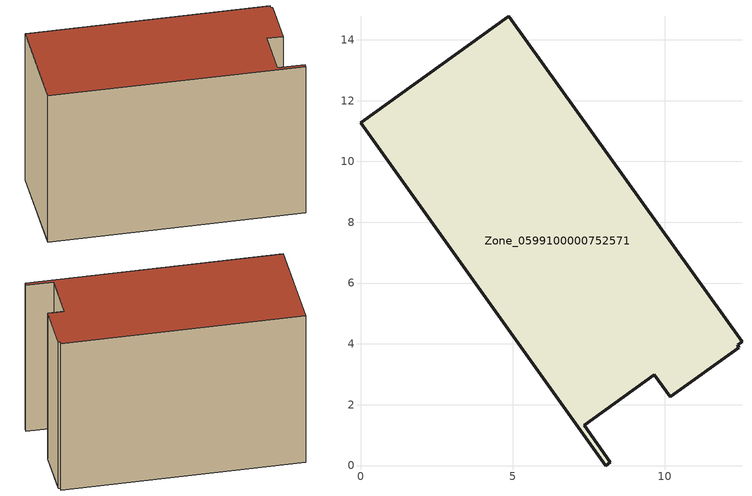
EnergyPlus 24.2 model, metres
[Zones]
Zone_0599100000752571
 floor ground (C_G): 12.4,3.97 12.45,3.88 10.18,2.26 9.67,2.98 7.35,1.33 8.22,0.12 8.06,0 0,11.28 4.88,14.77 12.55,4.07 z0
 wall outside (C_F): 7.35,1.33 9.67,2.98 10.18,2.26 12.45,3.88 12.4,3.97 12.55,4.07 4.88,14.77 0,11.28 8.06,0 8.22,0.12 7.35,1.33 z0:9.24
 roof outside (C_R): 12.55,4.07 4.88,14.77 0,11.28 8.06,0 8.22,0.12 7.35,1.33 9.67,2.98 10.18,2.26 12.45,3.88 12.4,3.97 z9.24
[BUILDING]
Pand.0599100000752571: North Axis=0; Terrain=City; Loads Convergence Tolerance Value=0.04; Temperature Convergence Tolerance Value=0.4; Solar Distribution=FullExterior; Maximum Number of Warmup Days=25; Minimum Number of Warmup Days=1
[Site:Location]
Rotterdam.The.Hague.AP_ZH_NLD Design_Conditions: Latitude=51.96; Longitude=4.45; Time Zone=1; Elevation=-4.5
[SITE:GROUNDTEMPERATURE:BUILDINGSURFACE]
18, 18, 18, 18, 18, 18, 18, 18, 18, 18, 18, 18
[MATERIAL] Thermal Absorptance=0.9; Solar Absorptance=0.7; Visible Absorptance=0.7
Name | Roughness | Thickness | Conductivity | Density | Specific Heat
G.TI.2006-2014 | MediumSmooth | 0.15 | 0.06 | 540 | 1210
F.TI.2006-2014 | Rough | 0.3 | 0.12 | 1920 | 840
R.TI.2006-2014 | MediumRough | 0.2 | 0.08 | 1500 | 1000
[CONSTRUCTION]
C_G: G.TI.2006-2014
C_F: F.TI.2006-2014
C_R: R.TI.2006-2014
[ZONE]
Zone_0599100000752571: Type=1; Multiplier=1; Ceiling Height=Autocalculate; Volume=Autocalculate; Floor Area=autocalculate; Part of Total Floor Area=Yes
[ZONEINFILTRATION:DESIGNFLOWRATE]
Infil_Zone_0599100000752571: Zone or ZoneList or Space or SpaceList=Zone_0599100000752571; Schedule=AlwaysOn; Design Flow Rate Calculation Method=Flow/Area; Flow Rate per Floor Area=0.0015; Constant Term Coefficient=1; Temperature Term Coefficient=0; Velocity Term Coefficient=0; Velocity Squared Term Coefficient=0
[HVACTEMPLATE:ZONE:IDEALLOADSAIRSYSTEM]
Zone_0599100000752571: Maximum Heating Supply Air Temperature=50; Minimum Cooling Supply Air Temperature=13; Maximum Heating Supply Air Humidity Ratio=0.0156; Minimum Cooling Supply Air Humidity Ratio=0.0077; Heating Limit=NoLimit; Cooling Limit=NoLimit; Dehumidification Control Type=ConstantSensibleHeatRatio; Cooling Sensible Heat Ratio=0.7; Dehumidification Setpoint=60; Humidification Control Type=None; Humidification Setpoint=30; Outdoor Air Method=None; Outdoor Air Flow Rate per Person=0.00944; Outdoor Air Flow Rate per Zone Floor Area=0; Outdoor Air Flow Rate per Zone=0; Demand Controlled Ventilation Type=None; Outdoor Air Economizer Type=NoEconomizer; Heat Recovery Type=None; Sensible Heat Recovery Effectiveness=0.7; Latent Heat Recovery Effectiveness=0.65
[ZONECONTROL:THERMOSTAT]
ThermostatControl_Zone_0599100000752571: Zone or ZoneList=Zone_0599100000752571; Control Type Schedule=DualSetpointControlType; Control 1=Thermostat_Zone_0599100000752571; Temperature Difference Between Cutout And Setpoint=0
[THERMOSTATSETPOINT:DUALSETPOINT]
Thermostat_Zone_0599100000752571: Heating Setpoint Temperature Schedule=HeatingSetpoint_Zone_0599100000752571; Cooling Setpoint Temperature Schedule=CoolingSetpoint_Zone_0599100000752571
[SCHEDULE:COMPACT]
HeatingSetpoint_Zone_0599100000752571: Through: 12/31, For: AllDays, Until: 24:00, 21
CoolingSetpoint_Zone_0599100000752571: Through: 12/31, For: AllDays, Until: 24:00, 24
DualSetpointControlType: Through: 12/31, For: AllDays, Until: 24:00, 4
AlwaysOn: Through: 12/31, For: AllDays, Until: 24:00, 1
